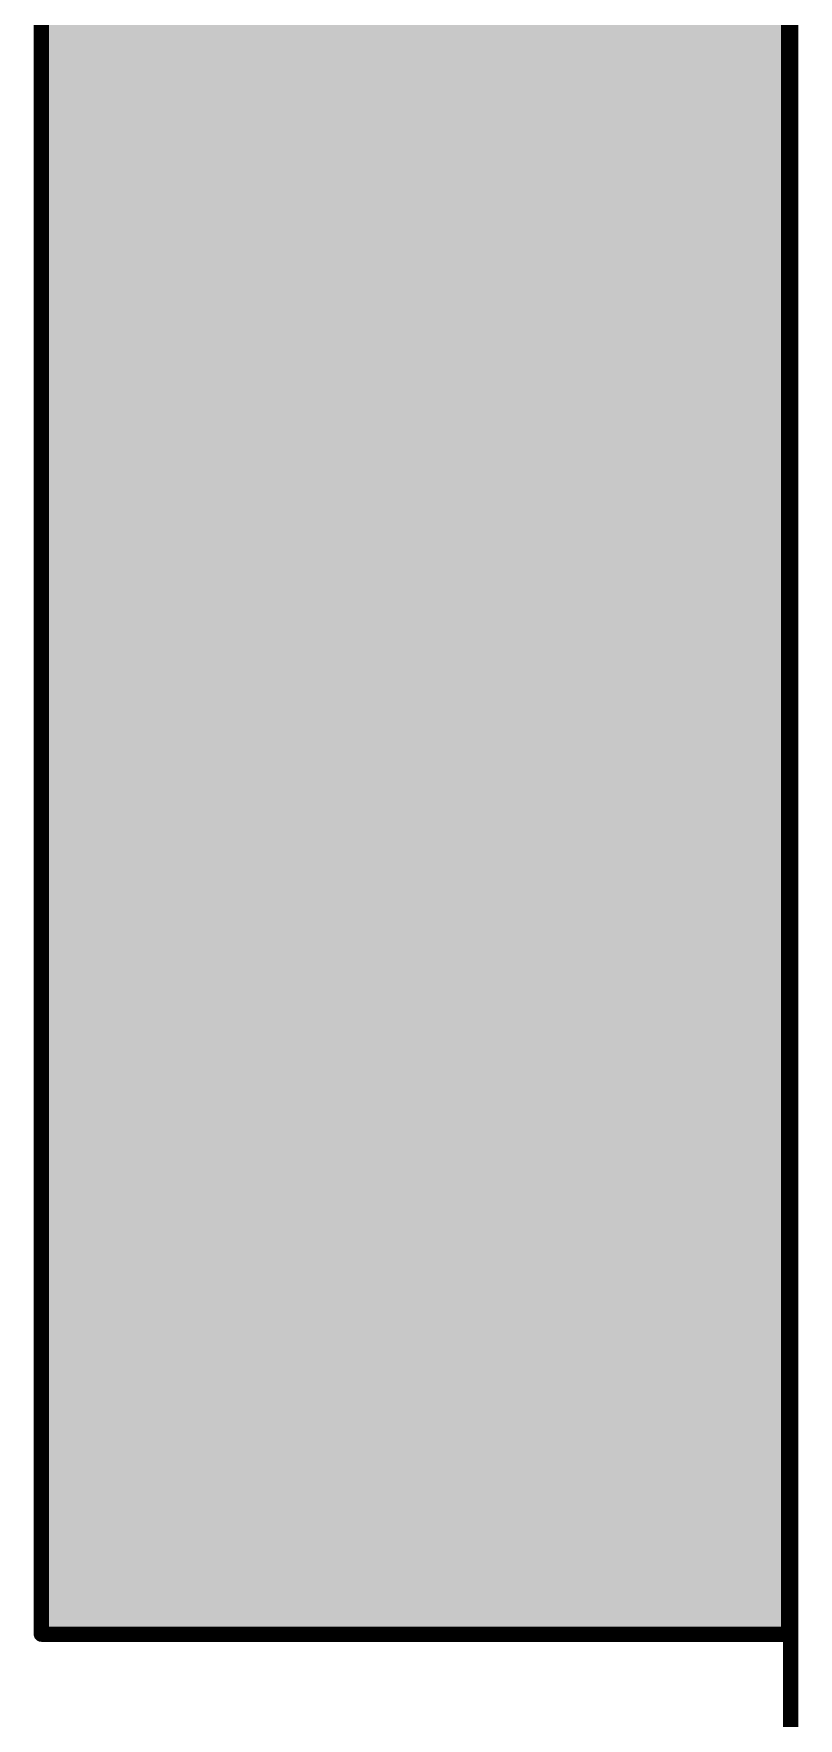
# Model space of a CAD drawing. Header units: inches. Extents: x -3 to 195, y 0 to 199.
# Drawn here: x -0.003 to 0.246, y 2.174 to 2.723 of the extents above; entities that cross this region are included whole.
import ezdxf

# ---------------------------------------------------------------- set-up
doc = ezdxf.new("R2010")
doc.units = ezdxf.units.IN
doc.header["$MEASUREMENT"] = 0
for name, color, linetype in [('Board Outline', 216, 'Continuous'), ('Keep-Out Layer', 6, 'Continuous'), ('Top Overlay', 2, 'Continuous')]:
    doc.layers.add(name, color=color, linetype=linetype)

# ---------------------------------------------------------------- blocks, each defined once
blk = doc.blocks.new('41_SMD_M______14')
at = {"layer": 'Keep-Out Layer'}
blk.add_hatch(color=6, dxfattribs=at).paths.add_polyline_path([(-0.35604, 0.405), (0.35596, 0.405), (0.35596, 0.645), (-0.35604, 0.645)])
at = {"layer": 'Top Overlay'}
for points in [[(-0.30196, 0.605), (-0.20496, 0.605), (-0.20496, 0.626), (-0.30196, 0.626)], [(-0.30196, 0.462), (-0.27396, 0.462), (-0.27396, 0.626), (-0.30196, 0.626)], [(-0.20496, 0.626), (-0.23296, 0.626), (-0.23296, 0.462), (-0.20496, 0.462)], [(-0.20796, 0.605), (-0.10796, 0.605), (-0.10796, 0.626), (-0.20796, 0.626)], [(-0.10796, 0.526), (-0.10796, 0.626), (-0.12896, 0.626), (-0.12896, 0.526)], [(-0.04996, 0.605), (0.05004, 0.605), (0.05004, 0.626), (-0.04996, 0.626)], [(-0.02896, 0.526), (-0.02896, 0.626), (-0.04996, 0.626), (-0.04996, 0.526)], [(0.02904, 0.626), (0.02904, 0.526), (0.05004, 0.526), (0.05004, 0.626)], [(0.10804, 0.605), (0.20804, 0.605), (0.20804, 0.626), (0.10804, 0.626)], [(0.12904, 0.526), (0.12904, 0.626), (0.10804, 0.626), (0.10804, 0.526)], [(-0.12896, 0.526), (-0.02896, 0.526), (-0.02896, 0.547), (-0.12896, 0.547)], [(0.02904, 0.526), (0.12904, 0.526), (0.12904, 0.547), (0.02904, 0.547)]]:
    blk.add_hatch(color=2, dxfattribs=at).paths.add_polyline_path(points)
for points in [[(-0.35809, 0.64701, 0.005, 0.005, 0), (-0.35809, 0.40331, 0.005, 0.005, 0)], [(0.35791, 0.64701, 0.005, 0.005, 0), (-0.35809, 0.64701, 0.005, 0.005, 0)], [(0.35771, 0.40331, 0.005, 0.005, 0), (-0.35809, 0.40331, 0.005, 0.005, 0)]]:
    blk.add_lwpolyline(points, format="xyseb", dxfattribs=at)
for points in [[(-0.35934, 0.64701, 0.0025, 0.0025, 1), (-0.35684, 0.64701, 0.0025, 0.0025, 1)], [(-0.35934, 0.64701, 0.0025, 0.0025, 1), (-0.35684, 0.64701, 0.0025, 0.0025, 1)], [(-0.35934, 0.40331, 0.0025, 0.0025, 1), (-0.35684, 0.40331, 0.0025, 0.0025, 1)], [(-0.35934, 0.40331, 0.0025, 0.0025, 1), (-0.35684, 0.40331, 0.0025, 0.0025, 1)]]:
    blk.add_lwpolyline(points, format="xyseb", close=True, dxfattribs=at)

msp = doc.modelspace()

# ---------------------------------------------------------------- linework, layer by layer
at = {"layer": 'Board Outline'}
msp.add_lwpolyline([(0.24339, 3.30825, 0.005, 0.005, 0), (0.24339, 1.80966, 0.005, 0.005, 0)], format="xyseb", dxfattribs=at)

# ---------------------------------------------------------------- block references
at = {"rotation": 90}
msp.add_blockref('41_SMD_M______14', (0.64602, 2.55915), dxfattribs=at)

doc.saveas('drawing.dxf')
